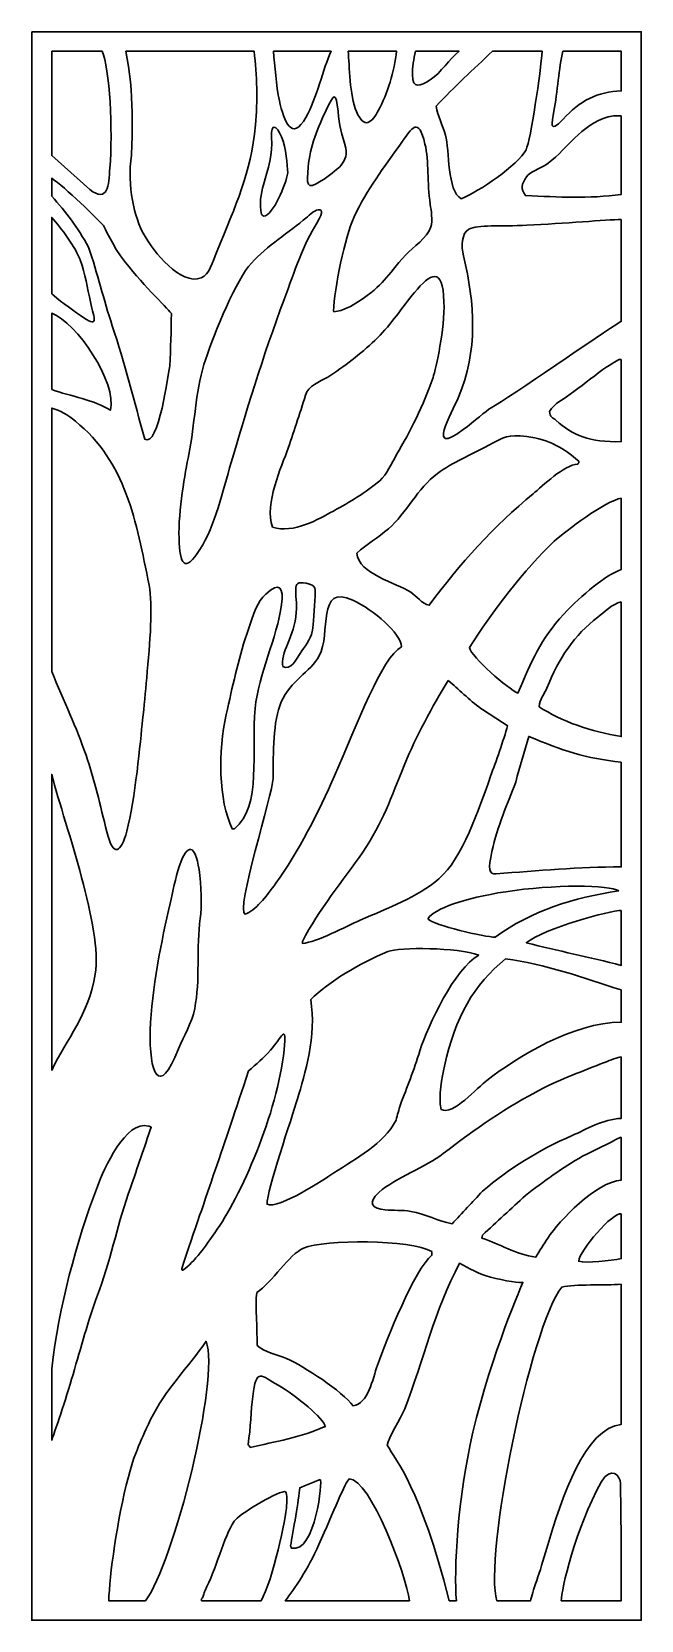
# Model space of a CAD drawing. Header units: centimetres. Extents: x 23.22 to 27, y -0.87 to 9.
import ezdxf

# ---------------------------------------------------------------- set-up
doc = ezdxf.new("R2010")
doc.units = ezdxf.units.CM
doc.header["$MEASUREMENT"] = 0
doc.layers.add('layer 1', color=7, linetype='Continuous')

msp = doc.modelspace()

# ---------------------------------------------------------------- linework, layer by layer
at = {"layer": 'layer 1', "color": 250, "lineweight": 30}
for points, knots in [([(23.21592, 9.00077), (23.21592, 9.00077), (26.99977, 9.00077), (26.99977, 9.00077), (26.99977, 9.00077), (26.99977, 9.00077), (26.99977, -0.87015), (26.99977, -0.87015), (26.99977, -0.87015), (26.99977, -0.87015), (23.21592, -0.87015), (23.21592, -0.87015), (23.21592, -0.87015), (23.21592, -0.87015), (23.21592, 9.00077), (23.21592, 9.00077)], [0, 0, 0, 0, 0.2, 0.2, 0.2, 0.2, 0.4, 0.4, 0.4, 0.4, 0.6, 0.6, 0.6, 0.6, 1, 1, 1, 1]), ([(23.33931, 8.87942), (23.33931, 8.87942), (23.65208, 8.87942), (23.65208, 8.87942), (23.65208, 8.87942), (23.69928, 8.77826), (23.7206, 8.38249), (23.70029, 8.15389), (23.70029, 8.15389), (23.69524, 8.04494), (23.68932, 7.93616), (23.57565, 8.02002), (23.57565, 8.02002), (23.57565, 8.02002), (23.33931, 8.23114), (23.33931, 8.23114), (23.33931, 8.23114), (23.33931, 8.23114), (23.33931, 8.87942), (23.33931, 8.87942)], [0, 0, 0, 0, 0.1666667, 0.1666667, 0.1666667, 0.1666667, 0.3333333, 0.3333333, 0.3333333, 0.3333333, 0.5, 0.5, 0.5, 0.5, 0.6666667, 0.6666667, 0.6666667, 0.6666667, 1, 1, 1, 1]), ([(23.79892, 8.87942), (23.79892, 8.87942), (24.59604, 8.87942), (24.59604, 8.87942), (24.59604, 8.87942), (24.61538, 8.73134), (24.6182, 8.56847), (24.60418, 8.42249), (24.60418, 8.42249), (24.57411, 8.10925), (24.48635, 7.93688), (24.36267, 7.62905), (24.36267, 7.62905), (24.34125, 7.57576), (24.31858, 7.49058), (24.26811, 7.47118), (24.26811, 7.47118), (24.14042, 7.42208), (23.97054, 7.6357), (23.91344, 7.73805), (23.91344, 7.73805), (23.85225, 7.84781), (23.80757, 8.04144), (23.83423, 8.23427), (23.83423, 8.23427), (23.84074, 8.3282), (23.85225, 8.63639), (23.79892, 8.87942)], [0, 0, 0, 0, 0.125, 0.125, 0.125, 0.125, 0.25, 0.25, 0.25, 0.25, 0.375, 0.375, 0.375, 0.375, 0.5, 0.5, 0.5, 0.5, 0.625, 0.625, 0.625, 0.625, 0.75, 0.75, 0.75, 0.75, 1, 1, 1, 1]), ([(24.71633, 8.87942), (24.71633, 8.87942), (25.07387, 8.87942), (25.07387, 8.87942), (25.07387, 8.87942), (25.02557, 8.77106), (24.9841, 8.58684), (24.91752, 8.46806), (24.91752, 8.46806), (24.83234, 8.3161), (24.78144, 8.44187), (24.75335, 8.57214), (24.75335, 8.57214), (24.73284, 8.66733), (24.72449, 8.79042), (24.71633, 8.87942)], [0, 0, 0, 0, 0.2, 0.2, 0.2, 0.2, 0.4, 0.4, 0.4, 0.4, 0.6, 0.6, 0.6, 0.6, 1, 1, 1, 1]), ([(25.17983, 8.87942), (25.17983, 8.87942), (25.48058, 8.87942), (25.48058, 8.87942), (25.48058, 8.87942), (25.46771, 8.75829), (25.42305, 8.6114), (25.36941, 8.51372), (25.36941, 8.51372), (25.32622, 8.43508), (25.28114, 8.39098), (25.23181, 8.50492), (25.23181, 8.50492), (25.18803, 8.60602), (25.18929, 8.78848), (25.17983, 8.87942)], [0, 0, 0, 0, 0.2, 0.2, 0.2, 0.2, 0.4, 0.4, 0.4, 0.4, 0.6, 0.6, 0.6, 0.6, 1, 1, 1, 1]), ([(25.59879, 8.87942), (25.59879, 8.87942), (25.86871, 8.87942), (25.86871, 8.87942), (25.86871, 8.87942), (25.80611, 8.83057), (25.76002, 8.74798), (25.68976, 8.7022), (25.68976, 8.7022), (25.62675, 8.66115), (25.5818, 8.64332), (25.57974, 8.73227), (25.57974, 8.73227), (25.57861, 8.78072), (25.5879, 8.83278), (25.59879, 8.87942)], [0, 0, 0, 0, 0.2, 0.2, 0.2, 0.2, 0.4, 0.4, 0.4, 0.4, 0.6, 0.6, 0.6, 0.6, 1, 1, 1, 1]), ([(26.07601, 8.87942), (26.07601, 8.87942), (26.38462, 8.87942), (26.38462, 8.87942), (26.38462, 8.87942), (26.37605, 8.75699), (26.31389, 8.32532), (26.28462, 8.2681), (26.28462, 8.2681), (26.23509, 8.17131), (25.99117, 8.00665), (25.88265, 7.96361), (25.88265, 7.96361), (25.79268, 8.01028), (25.81083, 8.26451), (25.78472, 8.35833), (25.78472, 8.35833), (25.76989, 8.41164), (25.73373, 8.48014), (25.72729, 8.53877), (25.72729, 8.53877), (25.83888, 8.65869), (25.95735, 8.768), (26.07601, 8.87942)], [0, 0, 0, 0, 0.1428571, 0.1428571, 0.1428571, 0.1428571, 0.2857143, 0.2857143, 0.2857143, 0.2857143, 0.4285714, 0.4285714, 0.4285714, 0.4285714, 0.5714286, 0.5714286, 0.5714286, 0.5714286, 0.7142857, 0.7142857, 0.7142857, 0.7142857, 1, 1, 1, 1]), ([(26.51338, 8.87942), (26.51338, 8.87942), (26.87638, 8.87942), (26.87638, 8.87942), (26.87638, 8.87942), (26.87638, 8.87942), (26.87638, 8.63272), (26.87638, 8.63272), (26.87638, 8.63272), (26.72931, 8.63061), (26.61709, 8.56976), (26.51519, 8.45854), (26.51519, 8.45854), (26.42542, 8.36055), (26.44383, 8.4339), (26.45808, 8.50754), (26.45808, 8.50754), (26.48072, 8.62456), (26.48755, 8.77812), (26.51338, 8.87942)], [0, 0, 0, 0, 0.1666667, 0.1666667, 0.1666667, 0.1666667, 0.3333333, 0.3333333, 0.3333333, 0.3333333, 0.5, 0.5, 0.5, 0.5, 0.6666667, 0.6666667, 0.6666667, 0.6666667, 1, 1, 1, 1]), ([(25.11739, 8.50687), (25.12649, 8.41753), (25.13828, 8.36241), (25.16658, 8.27819), (25.16658, 8.27819), (25.17534, 8.2261), (25.15491, 8.18899), (25.12606, 8.16037), (25.12606, 8.16037), (25.10952, 8.14401), (25.05892, 8.10397), (25.01354, 8.07425), (25.01354, 8.07425), (24.91552, 8.01005), (24.924, 8.05495), (24.93178, 8.16024), (24.93178, 8.16024), (24.94097, 8.2846), (24.99707, 8.41351), (25.04359, 8.51446), (25.04359, 8.51446), (25.09196, 8.61955), (25.10508, 8.62784), (25.11739, 8.50687)], [0, 0, 0, 0, 0.1428571, 0.1428571, 0.1428571, 0.1428571, 0.2857143, 0.2857143, 0.2857143, 0.2857143, 0.4285714, 0.4285714, 0.4285714, 0.4285714, 0.5714286, 0.5714286, 0.5714286, 0.5714286, 0.7142857, 0.7142857, 0.7142857, 0.7142857, 1, 1, 1, 1]), ([(24.76633, 8.34769), (24.79652, 8.27876), (24.80139, 8.17385), (24.80516, 8.12337), (24.80516, 8.12337), (24.79401, 8.0499), (24.71541, 7.86295), (24.65653, 7.85435), (24.65653, 7.85435), (24.65205, 7.85803), (24.64752, 7.86173), (24.64303, 7.8654), (24.64303, 7.8654), (24.62668, 7.93244), (24.63783, 7.99265), (24.6546, 8.05034), (24.6546, 8.05034), (24.6834, 8.14947), (24.71187, 8.24136), (24.70521, 8.34399), (24.70521, 8.34399), (24.699, 8.44053), (24.73534, 8.41846), (24.76633, 8.34769)], [0, 0, 0, 0, 0.1428571, 0.1428571, 0.1428571, 0.1428571, 0.2857143, 0.2857143, 0.2857143, 0.2857143, 0.4285714, 0.4285714, 0.4285714, 0.4285714, 0.5714286, 0.5714286, 0.5714286, 0.5714286, 0.7142857, 0.7142857, 0.7142857, 0.7142857, 1, 1, 1, 1]), ([(25.65724, 8.30328), (25.68292, 8.19485), (25.66945, 8.06373), (25.69012, 7.92805), (25.69012, 7.92805), (25.69558, 7.89222), (25.70576, 7.82669), (25.69351, 7.788), (25.69351, 7.788), (25.67203, 7.72023), (25.58256, 7.66336), (25.53815, 7.6148), (25.53815, 7.6148), (25.41044, 7.47519), (25.4076, 7.43318), (25.24425, 7.32364), (25.24425, 7.32364), (25.20507, 7.29738), (25.14878, 7.26681), (25.09229, 7.261), (25.09229, 7.261), (25.09115, 7.26225), (25.09001, 7.26344), (25.08889, 7.26471), (25.08889, 7.26471), (25.09352, 7.40285), (25.16046, 7.72681), (25.21727, 7.85065), (25.21727, 7.85065), (25.29422, 8.01857), (25.40688, 8.16271), (25.50965, 8.30894), (25.50965, 8.30894), (25.57785, 8.40599), (25.61646, 8.47565), (25.65724, 8.30328)], [0, 0, 0, 0, 0.1, 0.1, 0.1, 0.1, 0.2, 0.2, 0.2, 0.2, 0.3, 0.3, 0.3, 0.3, 0.4, 0.4, 0.4, 0.4, 0.5, 0.5, 0.5, 0.5, 0.6, 0.6, 0.6, 0.6, 0.7, 0.7, 0.7, 0.7, 0.8, 0.8, 0.8, 0.8, 1, 1, 1, 1]), ([(26.87638, 8.4783), (26.87638, 8.4783), (26.87638, 7.99031), (26.87638, 7.99031), (26.87638, 7.99031), (26.67166, 7.96171), (26.48812, 7.97415), (26.28123, 7.98332), (26.28123, 7.98332), (26.24978, 8.02748), (26.25527, 8.05053), (26.2873, 8.0994), (26.2873, 8.0994), (26.30757, 8.13028), (26.367, 8.14479), (26.422, 8.18457), (26.422, 8.18457), (26.48432, 8.22968), (26.54371, 8.30038), (26.58476, 8.33908), (26.58476, 8.33908), (26.64611, 8.39691), (26.71036, 8.44682), (26.79497, 8.47143), (26.79497, 8.47143), (26.82588, 8.48043), (26.85536, 8.48031), (26.87638, 8.4783)], [0, 0, 0, 0, 0.125, 0.125, 0.125, 0.125, 0.25, 0.25, 0.25, 0.25, 0.375, 0.375, 0.375, 0.375, 0.5, 0.5, 0.5, 0.5, 0.625, 0.625, 0.625, 0.625, 0.75, 0.75, 0.75, 0.75, 1, 1, 1, 1]), ([(23.33931, 7.97939), (23.33931, 7.97939), (23.33931, 8.09037), (23.33931, 8.09037), (23.33931, 8.09037), (23.41883, 8.0401), (23.62893, 7.83206), (23.66079, 7.79632), (23.66079, 7.79632), (23.66985, 7.78612), (23.70965, 7.67984), (23.79804, 7.56649), (23.79804, 7.56649), (23.91176, 7.42074), (24.07904, 7.26064), (24.08232, 7.24994), (24.08232, 7.24994), (24.08232, 7.14066), (24.07832, 7.03474), (24.07218, 6.92562), (24.07218, 6.92562), (24.06556, 6.88556), (24.00349, 6.41284), (23.91682, 6.46864), (23.91682, 6.46864), (23.85346, 6.69978), (23.79139, 6.94637), (23.71577, 7.1738), (23.71577, 7.1738), (23.66179, 7.33628), (23.62404, 7.4978), (23.5689, 7.66273), (23.5689, 7.66273), (23.49868, 7.78699), (23.43004, 7.87862), (23.33931, 7.97939)], [0, 0, 0, 0, 0.1, 0.1, 0.1, 0.1, 0.2, 0.2, 0.2, 0.2, 0.3, 0.3, 0.3, 0.3, 0.4, 0.4, 0.4, 0.4, 0.5, 0.5, 0.5, 0.5, 0.6, 0.6, 0.6, 0.6, 0.7, 0.7, 0.7, 0.7, 0.8, 0.8, 0.8, 0.8, 1, 1, 1, 1]), ([(24.9861, 7.81206), (24.90352, 7.6817), (24.84896, 7.51561), (24.78223, 7.33648), (24.78223, 7.33648), (24.65481, 6.99451), (24.53481, 6.60483), (24.45389, 6.32493), (24.45389, 6.32493), (24.40204, 6.1456), (24.35425, 5.93111), (24.26019, 5.78428), (24.26019, 5.78428), (24.16505, 5.63583), (24.13432, 5.6874), (24.12999, 5.85328), (24.12999, 5.85328), (24.12548, 6.02656), (24.16816, 6.2618), (24.1904, 6.37284), (24.1904, 6.37284), (24.22866, 6.56387), (24.23075, 6.75786), (24.28497, 6.933), (24.28497, 6.933), (24.33074, 7.08071), (24.46647, 7.42236), (24.56196, 7.54111), (24.56196, 7.54111), (24.65529, 7.65709), (24.78735, 7.73499), (24.90175, 7.82968), (24.90175, 7.82968), (24.91701, 7.84232), (24.9548, 7.88003), (24.98412, 7.89149), (24.98412, 7.89149), (25.01344, 7.90295), (25.03432, 7.88816), (24.9861, 7.81206)], [0, 0, 0, 0, 0.0909091, 0.0909091, 0.0909091, 0.0909091, 0.1818182, 0.1818182, 0.1818182, 0.1818182, 0.2727273, 0.2727273, 0.2727273, 0.2727273, 0.3636364, 0.3636364, 0.3636364, 0.3636364, 0.4545455, 0.4545455, 0.4545455, 0.4545455, 0.5454545, 0.5454545, 0.5454545, 0.5454545, 0.6363636, 0.6363636, 0.6363636, 0.6363636, 0.7272727, 0.7272727, 0.7272727, 0.7272727, 0.8181818, 0.8181818, 0.8181818, 0.8181818, 1, 1, 1, 1]), ([(23.33931, 7.37186), (23.33931, 7.37186), (23.33931, 7.84716), (23.33931, 7.84716), (23.33931, 7.84716), (23.39899, 7.78207), (23.48889, 7.65931), (23.51824, 7.57795), (23.51824, 7.57795), (23.54618, 7.50056), (23.56153, 7.40595), (23.58027, 7.32203), (23.58027, 7.32203), (23.60447, 7.21382), (23.6367, 7.154), (23.51802, 7.23665), (23.51802, 7.23665), (23.45589, 7.27994), (23.3721, 7.34226), (23.33931, 7.37186)], [0, 0, 0, 0, 0.1666667, 0.1666667, 0.1666667, 0.1666667, 0.3333333, 0.3333333, 0.3333333, 0.3333333, 0.5, 0.5, 0.5, 0.5, 0.6666667, 0.6666667, 0.6666667, 0.6666667, 1, 1, 1, 1]), ([(26.87638, 7.83495), (26.87638, 7.83495), (26.87638, 7.20173), (26.87638, 7.20173), (26.87638, 7.20173), (26.74928, 7.12385), (26.18647, 6.73263), (26.06844, 6.66396), (26.06844, 6.66396), (26.03629, 6.64527), (25.96294, 6.57853), (25.89496, 6.52849), (25.89496, 6.52849), (25.6594, 6.35505), (25.82441, 6.6321), (25.86578, 6.73031), (25.86578, 6.73031), (25.98651, 7.01691), (25.96798, 7.31331), (25.89619, 7.60743), (25.89619, 7.60743), (25.88159, 7.6672), (25.8849, 7.75066), (25.92995, 7.77328), (25.92995, 7.77328), (25.98263, 7.80354), (26.12741, 7.7906), (26.29007, 7.79847), (26.29007, 7.79847), (26.51937, 7.80956), (26.78414, 7.832), (26.87638, 7.83495)], [0, 0, 0, 0, 0.1111111, 0.1111111, 0.1111111, 0.1111111, 0.2222222, 0.2222222, 0.2222222, 0.2222222, 0.3333333, 0.3333333, 0.3333333, 0.3333333, 0.4444444, 0.4444444, 0.4444444, 0.4444444, 0.5555556, 0.5555556, 0.5555556, 0.5555556, 0.6666667, 0.6666667, 0.6666667, 0.6666667, 0.7777778, 0.7777778, 0.7777778, 0.7777778, 1, 1, 1, 1]), ([(25.77524, 7.32235), (25.78001, 7.15478), (25.72642, 6.91028), (25.70703, 6.85193), (25.70703, 6.85193), (25.64834, 6.67533), (25.56534, 6.51925), (25.48071, 6.37284), (25.48071, 6.37284), (25.44969, 6.31911), (25.4209, 6.24869), (25.37599, 6.21069), (25.37599, 6.21069), (25.28785, 6.136), (25.1934, 6.08042), (25.08889, 6.02273), (25.08889, 6.02273), (25.00002, 5.97366), (24.8402, 5.87967), (24.71057, 5.9232), (24.71057, 5.9232), (24.65833, 6.06513), (24.7671, 6.29921), (24.80853, 6.41338), (24.80853, 6.41338), (24.84681, 6.53006), (24.8851, 6.6468), (24.92339, 6.76349), (24.92339, 6.76349), (24.95436, 6.81198), (25.02485, 6.83512), (25.07202, 6.86667), (25.07202, 6.86667), (25.17374, 6.93474), (25.27547, 7.01333), (25.36249, 7.09886), (25.36249, 7.09886), (25.44814, 7.18297), (25.5142, 7.28789), (25.59185, 7.38067), (25.59185, 7.38067), (25.691, 7.49924), (25.7689, 7.54634), (25.77524, 7.32235)], [0, 0, 0, 0, 0.0833333, 0.0833333, 0.0833333, 0.0833333, 0.1666667, 0.1666667, 0.1666667, 0.1666667, 0.25, 0.25, 0.25, 0.25, 0.3333333, 0.3333333, 0.3333333, 0.3333333, 0.4166667, 0.4166667, 0.4166667, 0.4166667, 0.5, 0.5, 0.5, 0.5, 0.5833333, 0.5833333, 0.5833333, 0.5833333, 0.6666667, 0.6666667, 0.6666667, 0.6666667, 0.75, 0.75, 0.75, 0.75, 0.8333333, 0.8333333, 0.8333333, 0.8333333, 1, 1, 1, 1]), ([(23.33931, 6.77698), (23.33931, 6.77698), (23.33931, 7.25129), (23.33931, 7.25129), (23.33931, 7.25129), (23.49307, 7.1965), (23.74804, 6.81855), (23.70401, 6.64922), (23.70401, 6.64922), (23.61066, 6.71055), (23.4524, 6.73797), (23.33931, 6.77698)], [0, 0, 0, 0, 0.25, 0.25, 0.25, 0.25, 0.5, 0.5, 0.5, 0.5, 1, 1, 1, 1]), ([(26.87638, 6.96512), (26.87638, 6.96512), (26.87638, 6.45368), (26.87638, 6.45368), (26.87638, 6.45368), (26.67805, 6.44983), (26.57378, 6.49214), (26.4704, 6.58655), (26.4704, 6.58655), (26.44998, 6.60524), (26.43385, 6.60342), (26.42987, 6.64188), (26.42987, 6.64188), (26.4599, 6.69043), (26.5201, 6.7189), (26.58118, 6.76451), (26.58118, 6.76451), (26.64816, 6.81455), (26.72147, 6.87483), (26.7873, 6.91835), (26.7873, 6.91835), (26.83612, 6.95065), (26.86239, 6.96764), (26.87638, 6.96512)], [0, 0, 0, 0, 0.1428571, 0.1428571, 0.1428571, 0.1428571, 0.2857143, 0.2857143, 0.2857143, 0.2857143, 0.4285714, 0.4285714, 0.4285714, 0.4285714, 0.5714286, 0.5714286, 0.5714286, 0.5714286, 0.7142857, 0.7142857, 0.7142857, 0.7142857, 1, 1, 1, 1]), ([(23.33931, 5.02498), (23.33931, 5.02498), (23.33931, 6.66238), (23.33931, 6.66238), (23.33931, 6.66238), (23.39295, 6.64882), (23.44015, 6.61817), (23.4867, 6.58078), (23.4867, 6.58078), (23.79699, 6.33158), (23.86622, 5.95886), (23.94381, 5.56206), (23.94381, 5.56206), (23.96903, 5.43333), (23.95031, 5.21204), (23.92922, 4.98514), (23.92922, 4.98514), (23.92102, 4.89704), (23.91348, 4.8072), (23.90426, 4.72479), (23.90426, 4.72479), (23.88962, 4.59424), (23.8583, 4.22724), (23.80569, 4.03288), (23.80569, 4.03288), (23.76976, 3.89999), (23.72253, 3.86472), (23.6821, 4.02814), (23.6821, 4.02814), (23.64075, 4.19522), (23.60466, 4.35329), (23.55254, 4.50468), (23.55254, 4.50468), (23.49351, 4.67631), (23.41668, 4.84068), (23.33931, 5.02498)], [0, 0, 0, 0, 0.1, 0.1, 0.1, 0.1, 0.2, 0.2, 0.2, 0.2, 0.3, 0.3, 0.3, 0.3, 0.4, 0.4, 0.4, 0.4, 0.5, 0.5, 0.5, 0.5, 0.6, 0.6, 0.6, 0.6, 0.7, 0.7, 0.7, 0.7, 0.8, 0.8, 0.8, 0.8, 1, 1, 1, 1]), ([(26.28955, 6.48478), (26.43118, 6.46725), (26.51769, 6.41342), (26.61226, 6.3323), (26.61226, 6.3323), (26.61226, 6.32859), (26.61226, 6.32493), (26.61226, 6.32123), (26.61226, 6.32123), (26.61002, 6.31878), (26.60776, 6.31633), (26.60553, 6.31388), (26.60553, 6.31388), (26.52206, 6.31122), (26.38617, 6.17737), (26.32854, 6.1296), (26.32854, 6.1296), (26.08683, 5.9293), (25.87152, 5.69515), (25.68337, 5.43676), (25.68337, 5.43676), (25.63796, 5.44745), (25.60471, 5.4935), (25.56854, 5.51781), (25.56854, 5.51781), (25.47873, 5.57819), (25.24459, 5.63004), (25.23415, 5.76108), (25.23415, 5.76108), (25.29444, 5.81591), (25.3673, 5.85771), (25.43005, 5.91217), (25.43005, 5.91217), (25.54385, 6.01089), (25.61109, 6.16403), (25.73406, 6.25491), (25.73406, 6.25491), (25.83134, 6.32682), (25.94243, 6.37287), (26.05022, 6.42941), (26.05022, 6.42941), (26.1527, 6.48315), (26.16958, 6.49963), (26.28955, 6.48478)], [0, 0, 0, 0, 0.0833333, 0.0833333, 0.0833333, 0.0833333, 0.1666667, 0.1666667, 0.1666667, 0.1666667, 0.25, 0.25, 0.25, 0.25, 0.3333333, 0.3333333, 0.3333333, 0.3333333, 0.4166667, 0.4166667, 0.4166667, 0.4166667, 0.5, 0.5, 0.5, 0.5, 0.5833333, 0.5833333, 0.5833333, 0.5833333, 0.6666667, 0.6666667, 0.6666667, 0.6666667, 0.75, 0.75, 0.75, 0.75, 0.8333333, 0.8333333, 0.8333333, 0.8333333, 1, 1, 1, 1]), ([(26.87638, 6.10256), (26.87638, 6.10256), (26.87638, 5.65964), (26.87638, 5.65964), (26.87638, 5.65964), (26.77459, 5.62098), (26.63277, 5.50355), (26.51859, 5.3814), (26.51859, 5.3814), (26.37444, 5.22725), (26.31986, 5.0864), (26.23396, 4.89132), (26.23396, 4.89132), (26.17541, 4.91593), (25.94398, 5.11354), (25.93334, 5.17506), (25.93334, 5.17506), (26.06894, 5.38776), (26.27872, 5.66796), (26.46024, 5.83474), (26.46024, 5.83474), (26.52703, 5.89614), (26.77794, 6.08569), (26.87638, 6.10256)], [0, 0, 0, 0, 0.1428571, 0.1428571, 0.1428571, 0.1428571, 0.2857143, 0.2857143, 0.2857143, 0.2857143, 0.4285714, 0.4285714, 0.4285714, 0.4285714, 0.5714286, 0.5714286, 0.5714286, 0.5714286, 0.7142857, 0.7142857, 0.7142857, 0.7142857, 1, 1, 1, 1]), ([(24.76731, 5.44163), (24.737, 5.229), (24.62438, 5.01374), (24.60277, 4.79514), (24.60277, 4.79514), (24.57679, 4.5322), (24.64669, 4.18781), (24.47413, 4.04735), (24.47413, 4.04735), (24.46966, 4.04735), (24.46513, 4.04735), (24.46063, 4.04735), (24.46063, 4.04735), (24.37463, 4.22648), (24.37209, 4.53074), (24.42349, 4.75864), (24.42349, 4.75864), (24.46179, 4.92857), (24.49609, 5.09616), (24.551, 5.25812), (24.551, 5.25812), (24.59987, 5.40217), (24.61468, 5.45459), (24.6688, 5.50658), (24.6688, 5.50658), (24.75458, 5.58889), (24.78157, 5.54171), (24.76731, 5.44163)], [0, 0, 0, 0, 0.125, 0.125, 0.125, 0.125, 0.25, 0.25, 0.25, 0.25, 0.375, 0.375, 0.375, 0.375, 0.5, 0.5, 0.5, 0.5, 0.625, 0.625, 0.625, 0.625, 0.75, 0.75, 0.75, 0.75, 1, 1, 1, 1]), ([(25.2097, 5.46851), (25.33948, 5.40771), (25.50559, 5.26353), (25.51145, 5.17914), (25.51145, 5.17914), (25.38731, 5.11033), (25.2377, 4.70061), (25.09547, 4.37665), (25.09547, 4.37665), (24.99819, 4.15507), (24.86958, 3.89923), (24.73171, 3.71028), (24.73171, 3.71028), (24.66903, 3.62441), (24.60447, 3.53839), (24.54003, 3.51656), (24.54003, 3.51656), (24.47856, 3.53675), (24.71314, 4.26721), (24.71396, 4.36064), (24.71396, 4.36064), (24.71538, 4.52051), (24.7124, 4.7166), (24.76465, 4.83602), (24.76465, 4.83602), (24.82234, 4.96797), (24.94358, 5.01907), (25.00109, 5.12348), (25.00109, 5.12348), (25.0748, 5.25735), (24.98274, 5.57489), (25.2097, 5.46851)], [0, 0, 0, 0, 0.1111111, 0.1111111, 0.1111111, 0.1111111, 0.2222222, 0.2222222, 0.2222222, 0.2222222, 0.3333333, 0.3333333, 0.3333333, 0.3333333, 0.4444444, 0.4444444, 0.4444444, 0.4444444, 0.5555556, 0.5555556, 0.5555556, 0.5555556, 0.6666667, 0.6666667, 0.6666667, 0.6666667, 0.7777778, 0.7777778, 0.7777778, 0.7777778, 1, 1, 1, 1]), ([(24.97338, 5.46593), (24.97035, 5.3829), (24.95893, 5.28292), (24.95717, 5.2746), (24.95717, 5.2746), (24.94648, 5.22403), (24.9075, 5.17714), (24.88285, 5.13824), (24.88285, 5.13824), (24.86191, 5.10522), (24.81989, 5.02694), (24.77475, 5.05717), (24.77475, 5.05717), (24.75593, 5.13608), (24.84739, 5.24619), (24.85813, 5.39194), (24.85813, 5.39194), (24.86692, 5.51117), (24.81961, 5.59531), (24.91868, 5.57412), (24.91868, 5.57412), (24.98826, 5.55919), (24.97616, 5.54203), (24.97338, 5.46593)], [0, 0, 0, 0, 0.1428571, 0.1428571, 0.1428571, 0.1428571, 0.2857143, 0.2857143, 0.2857143, 0.2857143, 0.4285714, 0.4285714, 0.4285714, 0.4285714, 0.5714286, 0.5714286, 0.5714286, 0.5714286, 0.7142857, 0.7142857, 0.7142857, 0.7142857, 1, 1, 1, 1]), ([(26.87638, 5.4592), (26.87638, 5.4592), (26.87638, 4.62105), (26.87638, 4.62105), (26.87638, 4.62105), (26.69075, 4.64992), (26.50186, 4.71697), (26.36569, 4.80654), (26.36569, 4.80654), (26.37014, 4.855), (26.39794, 4.8836), (26.41296, 4.9208), (26.41296, 4.9208), (26.48909, 5.10886), (26.58444, 5.25155), (26.73048, 5.36305), (26.73048, 5.36305), (26.76991, 5.39315), (26.81992, 5.44494), (26.87638, 5.4592)], [0, 0, 0, 0, 0.1666667, 0.1666667, 0.1666667, 0.1666667, 0.3333333, 0.3333333, 0.3333333, 0.3333333, 0.5, 0.5, 0.5, 0.5, 0.6666667, 0.6666667, 0.6666667, 0.6666667, 1, 1, 1, 1]), ([(25.8016, 4.96872), (25.86437, 4.91926), (25.93209, 4.84777), (26.00428, 4.7955), (26.00428, 4.7955), (26.05943, 4.75986), (26.1146, 4.72426), (26.16978, 4.68862), (26.16978, 4.68862), (26.14688, 4.60079), (26.0955, 4.46099), (26.06506, 4.37535), (26.06506, 4.37535), (25.99216, 4.17025), (25.88888, 3.86069), (25.74417, 3.73782), (25.74417, 3.73782), (25.60596, 3.62041), (25.43066, 3.55709), (25.25441, 3.47982), (25.25441, 3.47982), (25.17011, 3.44288), (24.98477, 3.34195), (24.89634, 3.33608), (24.89634, 3.33608), (24.89634, 3.33977), (24.89634, 3.34348), (24.89634, 3.34713), (24.89634, 3.34713), (24.99726, 3.5479), (25.14846, 3.72196), (25.27132, 3.90365), (25.27132, 3.90365), (25.39563, 4.0875), (25.44615, 4.24008), (25.52801, 4.44169), (25.52801, 4.44169), (25.60331, 4.62728), (25.70171, 4.80526), (25.8016, 4.96872)], [0, 0, 0, 0, 0.0909091, 0.0909091, 0.0909091, 0.0909091, 0.1818182, 0.1818182, 0.1818182, 0.1818182, 0.2727273, 0.2727273, 0.2727273, 0.2727273, 0.3636364, 0.3636364, 0.3636364, 0.3636364, 0.4545455, 0.4545455, 0.4545455, 0.4545455, 0.5454545, 0.5454545, 0.5454545, 0.5454545, 0.6363636, 0.6363636, 0.6363636, 0.6363636, 0.7272727, 0.7272727, 0.7272727, 0.7272727, 0.8181818, 0.8181818, 0.8181818, 0.8181818, 1, 1, 1, 1]), ([(26.87638, 4.46217), (26.87638, 4.46217), (26.87638, 3.81149), (26.87638, 3.81149), (26.87638, 3.81149), (26.61577, 3.81009), (26.35488, 3.7882), (26.09995, 3.76788), (26.09995, 3.76788), (26.05286, 3.76413), (26.04924, 3.79905), (26.07292, 3.90727), (26.07292, 3.90727), (26.10875, 4.07119), (26.16633, 4.19331), (26.22043, 4.33851), (26.22043, 4.33851), (26.24745, 4.43309), (26.2745, 4.5277), (26.3015, 4.62228), (26.3015, 4.62228), (26.50459, 4.53494), (26.65923, 4.48473), (26.87638, 4.46217)], [0, 0, 0, 0, 0.1428571, 0.1428571, 0.1428571, 0.1428571, 0.2857143, 0.2857143, 0.2857143, 0.2857143, 0.4285714, 0.4285714, 0.4285714, 0.4285714, 0.5714286, 0.5714286, 0.5714286, 0.5714286, 0.7142857, 0.7142857, 0.7142857, 0.7142857, 1, 1, 1, 1]), ([(23.33931, 2.5469), (23.33931, 2.5469), (23.33931, 4.38703), (23.33931, 4.38703), (23.33931, 4.38703), (23.42904, 4.04265), (23.65603, 3.43436), (23.60943, 3.14443), (23.60943, 3.14443), (23.56905, 2.89305), (23.43401, 2.74218), (23.33931, 2.5469)], [0, 0, 0, 0, 0.25, 0.25, 0.25, 0.25, 0.5, 0.5, 0.5, 0.5, 1, 1, 1, 1]), ([(24.25461, 3.79563), (24.27002, 3.69564), (24.27105, 3.56194), (24.26134, 3.4909), (24.26134, 3.4909), (24.23712, 3.31362), (24.26212, 3.10341), (24.22757, 2.9307), (24.22757, 2.9307), (24.2091, 2.8384), (24.15931, 2.76089), (24.12625, 2.6801), (24.12625, 2.6801), (24.0056, 2.36667), (23.94341, 2.53411), (23.95152, 2.79663), (23.95152, 2.79663), (23.95939, 3.05142), (24.0214, 3.35748), (24.07556, 3.58302), (24.07556, 3.58302), (24.09349, 3.65757), (24.10625, 3.74234), (24.13057, 3.81355), (24.13057, 3.81355), (24.18266, 3.96613), (24.23087, 3.94996), (24.25461, 3.79563)], [0, 0, 0, 0, 0.125, 0.125, 0.125, 0.125, 0.25, 0.25, 0.25, 0.25, 0.375, 0.375, 0.375, 0.375, 0.5, 0.5, 0.5, 0.5, 0.625, 0.625, 0.625, 0.625, 0.75, 0.75, 0.75, 0.75, 1, 1, 1, 1]), ([(26.85991, 3.66154), (26.57939, 3.62177), (26.32094, 3.53897), (26.092, 3.37462), (26.092, 3.37462), (26.03417, 3.37441), (25.70393, 3.44994), (25.67661, 3.48717), (25.67661, 3.48717), (25.67661, 3.48842), (25.67661, 3.48966), (25.67661, 3.4909), (25.67661, 3.4909), (25.71856, 3.55197), (25.89692, 3.61644), (26.15822, 3.65683), (26.15822, 3.65683), (26.45442, 3.70262), (26.80627, 3.70126), (26.85991, 3.66154)], [0, 0, 0, 0, 0.1666667, 0.1666667, 0.1666667, 0.1666667, 0.3333333, 0.3333333, 0.3333333, 0.3333333, 0.5, 0.5, 0.5, 0.5, 0.6666667, 0.6666667, 0.6666667, 0.6666667, 1, 1, 1, 1]), ([(26.87638, 3.54091), (26.87638, 3.54091), (26.87638, 3.19931), (26.87638, 3.19931), (26.87638, 3.19931), (26.6805, 3.24922), (26.48045, 3.2902), (26.28594, 3.33977), (26.28594, 3.33977), (26.39841, 3.42822), (26.80963, 3.54222), (26.87638, 3.54091)], [0, 0, 0, 0, 0.25, 0.25, 0.25, 0.25, 0.5, 0.5, 0.5, 0.5, 1, 1, 1, 1]), ([(25.99075, 3.26238), (25.84158, 3.18006), (25.6752, 2.82509), (25.62597, 2.66903), (25.62597, 2.66903), (25.58742, 2.54695), (25.54639, 2.44084), (25.50437, 2.33368), (25.50437, 2.33368), (25.49535, 2.30174), (25.48634, 2.26979), (25.47733, 2.23785), (25.47733, 2.23785), (25.40168, 2.08633), (25.22593, 2.00032), (25.09229, 1.90986), (25.09229, 1.90986), (25.03467, 1.87087), (24.74811, 1.68207), (24.67679, 1.71453), (24.67679, 1.71453), (24.67541, 1.80042), (24.8304, 2.25122), (24.86595, 2.37052), (24.86595, 2.37052), (24.91008, 2.51852), (24.98552, 2.76325), (24.9477, 2.98673), (24.9477, 2.98673), (25.06219, 3.09995), (25.25137, 3.21214), (25.42666, 3.28448), (25.42666, 3.28448), (25.49699, 3.31351), (25.86107, 3.31205), (25.99075, 3.26238)], [0, 0, 0, 0, 0.1, 0.1, 0.1, 0.1, 0.2, 0.2, 0.2, 0.2, 0.3, 0.3, 0.3, 0.3, 0.4, 0.4, 0.4, 0.4, 0.5, 0.5, 0.5, 0.5, 0.6, 0.6, 0.6, 0.6, 0.7, 0.7, 0.7, 0.7, 0.8, 0.8, 0.8, 0.8, 1, 1, 1, 1]), ([(26.87638, 3.0464), (26.87638, 3.0464), (26.87638, 2.846), (26.87638, 2.846), (26.87638, 2.846), (26.57478, 2.84565), (26.22923, 2.62926), (26.04144, 2.48478), (26.04144, 2.48478), (25.98811, 2.44376), (25.82526, 2.26026), (25.75768, 2.30421), (25.75768, 2.30421), (25.73886, 2.39048), (25.76188, 2.50024), (25.77794, 2.57322), (25.77794, 2.57322), (25.84506, 2.87784), (25.95952, 3.08023), (26.15785, 3.23891), (26.15785, 3.23891), (26.40115, 3.20996), (26.64394, 3.1198), (26.87638, 3.0464)], [0, 0, 0, 0, 0.1428571, 0.1428571, 0.1428571, 0.1428571, 0.2857143, 0.2857143, 0.2857143, 0.2857143, 0.4285714, 0.4285714, 0.4285714, 0.4285714, 0.5714286, 0.5714286, 0.5714286, 0.5714286, 0.7142857, 0.7142857, 0.7142857, 0.7142857, 1, 1, 1, 1]), ([(24.78241, 2.67501), (24.74257, 2.28078), (24.51205, 1.75976), (24.35254, 1.53762), (24.35254, 1.53762), (24.29918, 1.46331), (24.22776, 1.35473), (24.15326, 1.30545), (24.15326, 1.30545), (24.15212, 1.30545), (24.15101, 1.30545), (24.14988, 1.30545), (24.14988, 1.30545), (24.14875, 1.30914), (24.14764, 1.31283), (24.14649, 1.31653), (24.14649, 1.31653), (24.31206, 1.80289), (24.39789, 2.04898), (24.56196, 2.54375), (24.56196, 2.54375), (24.6092, 2.58422), (24.655, 2.62427), (24.69704, 2.67148), (24.69704, 2.67148), (24.76768, 2.75077), (24.80001, 2.84902), (24.78241, 2.67501)], [0, 0, 0, 0, 0.125, 0.125, 0.125, 0.125, 0.25, 0.25, 0.25, 0.25, 0.375, 0.375, 0.375, 0.375, 0.5, 0.5, 0.5, 0.5, 0.625, 0.625, 0.625, 0.625, 0.75, 0.75, 0.75, 0.75, 1, 1, 1, 1]), ([(26.87638, 2.63138), (26.87638, 2.63138), (26.87638, 2.24866), (26.87638, 2.24866), (26.87638, 2.24866), (26.76263, 2.24401), (26.66022, 2.1807), (26.57173, 2.14203), (26.57173, 2.14203), (26.3589, 2.049), (26.18051, 1.93719), (26.01437, 1.79561), (26.01437, 1.79561), (25.95136, 1.72806), (25.88828, 1.66048), (25.82526, 1.59292), (25.82526, 1.59292), (25.73889, 1.61048), (25.6642, 1.65247), (25.56854, 1.67033), (25.56854, 1.67033), (25.51828, 1.67967), (25.46012, 1.67488), (25.41002, 1.67957), (25.41002, 1.67957), (25.33387, 1.68673), (25.29537, 1.72053), (25.37126, 1.78826), (25.37126, 1.78826), (25.47649, 1.88224), (25.66342, 1.94606), (25.77047, 2.02915), (25.77047, 2.02915), (25.96534, 2.18032), (26.16565, 2.32012), (26.38594, 2.43318), (26.38594, 2.43318), (26.49486, 2.48909), (26.64424, 2.54546), (26.76588, 2.59385), (26.76588, 2.59385), (26.81335, 2.61276), (26.85337, 2.62776), (26.87638, 2.63138)], [0, 0, 0, 0, 0.0833333, 0.0833333, 0.0833333, 0.0833333, 0.1666667, 0.1666667, 0.1666667, 0.1666667, 0.25, 0.25, 0.25, 0.25, 0.3333333, 0.3333333, 0.3333333, 0.3333333, 0.4166667, 0.4166667, 0.4166667, 0.4166667, 0.5, 0.5, 0.5, 0.5, 0.5833333, 0.5833333, 0.5833333, 0.5833333, 0.6666667, 0.6666667, 0.6666667, 0.6666667, 0.75, 0.75, 0.75, 0.75, 0.8333333, 0.8333333, 0.8333333, 0.8333333, 1, 1, 1, 1]), ([(23.33931, 0.24749), (23.33931, 0.24749), (23.33931, 0.6923), (23.33931, 0.6923), (23.33931, 0.6923), (23.38629, 1.08252), (23.49023, 1.4754), (23.62295, 1.8251), (23.62295, 1.8251), (23.66409, 1.93348), (23.80078, 2.24071), (23.94044, 2.20098), (23.94044, 2.20098), (23.94609, 2.19854), (23.9517, 2.19611), (23.95736, 2.19362), (23.95736, 2.19362), (23.91457, 2.06834), (23.87176, 1.94302), (23.82899, 1.81773), (23.82899, 1.81773), (23.75112, 1.60743), (23.71427, 1.39685), (23.63646, 1.18386), (23.63646, 1.18386), (23.56896, 0.99902), (23.5322, 0.8676), (23.48083, 0.68713), (23.48083, 0.68713), (23.43631, 0.53071), (23.37009, 0.33342), (23.33931, 0.24749)], [0, 0, 0, 0, 0.1111111, 0.1111111, 0.1111111, 0.1111111, 0.2222222, 0.2222222, 0.2222222, 0.2222222, 0.3333333, 0.3333333, 0.3333333, 0.3333333, 0.4444444, 0.4444444, 0.4444444, 0.4444444, 0.5555556, 0.5555556, 0.5555556, 0.5555556, 0.6666667, 0.6666667, 0.6666667, 0.6666667, 0.7777778, 0.7777778, 0.7777778, 0.7777778, 1, 1, 1, 1]), ([(26.87638, 2.13023), (26.87638, 2.13023), (26.87638, 1.86521), (26.87638, 1.86521), (26.87638, 1.86521), (26.72056, 1.85413), (26.49005, 1.61171), (26.41971, 1.50448), (26.41971, 1.50448), (26.39495, 1.46516), (26.3702, 1.42586), (26.34542, 1.38653), (26.34542, 1.38653), (26.22258, 1.40063), (26.1193, 1.46966), (26.01102, 1.50448), (26.01102, 1.50448), (26.01214, 1.51061), (26.01326, 1.51676), (26.01437, 1.52291), (26.01437, 1.52291), (26.10335, 1.60518), (26.1923, 1.68752), (26.28123, 1.76983), (26.28123, 1.76983), (26.39318, 1.8559), (26.51147, 1.94347), (26.6359, 2.01306), (26.6359, 2.01306), (26.7147, 2.05236), (26.79353, 2.09166), (26.87235, 2.13097), (26.87235, 2.13097), (26.87368, 2.13074), (26.87503, 2.13049), (26.87638, 2.13023)], [0, 0, 0, 0, 0.1, 0.1, 0.1, 0.1, 0.2, 0.2, 0.2, 0.2, 0.3, 0.3, 0.3, 0.3, 0.4, 0.4, 0.4, 0.4, 0.5, 0.5, 0.5, 0.5, 0.6, 0.6, 0.6, 0.6, 0.7, 0.7, 0.7, 0.7, 0.8, 0.8, 0.8, 0.8, 1, 1, 1, 1]), ([(26.87638, 1.65458), (26.87638, 1.65458), (26.87638, 1.37731), (26.87638, 1.37731), (26.87638, 1.37731), (26.80984, 1.36455), (26.66091, 1.34638), (26.61226, 1.36073), (26.61226, 1.36073), (26.61226, 1.42435), (26.82755, 1.67171), (26.87638, 1.65458)], [0, 0, 0, 0, 0.25, 0.25, 0.25, 0.25, 0.5, 0.5, 0.5, 0.5, 1, 1, 1, 1]), ([(25.70026, 1.42058), (25.70026, 1.41569), (25.70026, 1.40252), (25.70026, 1.39759), (25.70026, 1.39759), (25.59379, 1.31202), (25.41978, 0.87564), (25.36249, 0.7158), (25.36249, 0.7158), (25.33076, 0.62729), (25.30611, 0.47521), (25.21049, 0.46152), (25.21049, 0.46152), (25.14389, 0.55419), (24.90718, 0.70602), (24.79842, 0.75634), (24.79842, 0.75634), (24.7436, 0.78168), (24.65636, 0.79414), (24.61602, 0.83742), (24.61602, 0.83742), (24.61596, 0.93556), (24.60252, 1.07986), (24.61262, 1.1654), (24.61262, 1.1654), (24.7074, 1.22849), (24.81374, 1.40453), (24.90314, 1.44183), (24.90314, 1.44183), (25.03409, 1.49646), (25.5664, 1.49879), (25.70026, 1.42058)], [0, 0, 0, 0, 0.1111111, 0.1111111, 0.1111111, 0.1111111, 0.2222222, 0.2222222, 0.2222222, 0.2222222, 0.3333333, 0.3333333, 0.3333333, 0.3333333, 0.4444444, 0.4444444, 0.4444444, 0.4444444, 0.5555556, 0.5555556, 0.5555556, 0.5555556, 0.6666667, 0.6666667, 0.6666667, 0.6666667, 0.7777778, 0.7777778, 0.7777778, 0.7777778, 1, 1, 1, 1]), ([(25.852, -0.74881), (25.852, -0.74881), (25.80828, -0.74881), (25.80828, -0.74881), (25.80828, -0.74881), (25.62493, -0.03588), (25.47839, 0.11585), (25.42331, 0.21827), (25.42331, 0.21827), (25.42695, 0.26217), (25.50958, 0.38714), (25.53137, 0.44307), (25.53137, 0.44307), (25.64887, 0.7452), (25.71668, 1.0587), (25.87254, 1.34775), (25.87254, 1.34775), (25.93122, 1.31592), (25.99157, 1.28146), (26.06354, 1.2623), (26.06354, 1.2623), (26.1501, 1.23921), (26.2599, 1.22166), (26.26516, 1.2298), (26.26516, 1.2298), (26.26578, 1.22713), (26.07078, 0.79153), (25.95476, 0.298), (25.95476, 0.298), (25.85939, -0.10766), (25.83608, -0.56387), (25.852, -0.74881)], [0, 0, 0, 0, 0.1111111, 0.1111111, 0.1111111, 0.1111111, 0.2222222, 0.2222222, 0.2222222, 0.2222222, 0.3333333, 0.3333333, 0.3333333, 0.3333333, 0.4444444, 0.4444444, 0.4444444, 0.4444444, 0.5555556, 0.5555556, 0.5555556, 0.5555556, 0.6666667, 0.6666667, 0.6666667, 0.6666667, 0.7777778, 0.7777778, 0.7777778, 0.7777778, 1, 1, 1, 1]), ([(26.87638, 1.21795), (26.87638, 1.21795), (26.87638, 0.34699), (26.87638, 0.34699), (26.87638, 0.34699), (26.65242, 0.32436), (26.50742, -0.10185), (26.41473, -0.42143), (26.41473, -0.42143), (26.37105, -0.57202), (26.3222, -0.69894), (26.31307, -0.74881), (26.31307, -0.74881), (26.31307, -0.74881), (26.10417, -0.74881), (26.10417, -0.74881), (26.10417, -0.74881), (26.01899, -0.48705), (26.3112, 0.95325), (26.50659, 1.20034), (26.50659, 1.20034), (26.59106, 1.22116), (26.77307, 1.20776), (26.87638, 1.21795)], [0, 0, 0, 0, 0.1428571, 0.1428571, 0.1428571, 0.1428571, 0.2857143, 0.2857143, 0.2857143, 0.2857143, 0.4285714, 0.4285714, 0.4285714, 0.4285714, 0.5714286, 0.5714286, 0.5714286, 0.5714286, 0.7142857, 0.7142857, 0.7142857, 0.7142857, 1, 1, 1, 1]), ([(23.92222, -0.74881), (23.92222, -0.74881), (23.69409, -0.74881), (23.69409, -0.74881), (23.69409, -0.74881), (23.69757, -0.59595), (23.74559, -0.24889), (23.81569, 0.02175), (23.81569, 0.02175), (23.85794, 0.18488), (23.92072, 0.30655), (23.95398, 0.37678), (23.95398, 0.37678), (24.04157, 0.5618), (24.18994, 0.70169), (24.2985, 0.86323), (24.2985, 0.86323), (24.38477, 0.63457), (24.09845, -0.51582), (23.92222, -0.74881)], [0, 0, 0, 0, 0.1666667, 0.1666667, 0.1666667, 0.1666667, 0.3333333, 0.3333333, 0.3333333, 0.3333333, 0.5, 0.5, 0.5, 0.5, 0.6666667, 0.6666667, 0.6666667, 0.6666667, 1, 1, 1, 1]), ([(24.74473, 0.58996), (24.85703, 0.52691), (25.03132, 0.38247), (25.03823, 0.33251), (25.03823, 0.33251), (25.03599, 0.33251), (25.03374, 0.33251), (25.03146, 0.33251), (25.03146, 0.33251), (24.90432, 0.26949), (24.71598, 0.2376), (24.5721, 0.20354), (24.5721, 0.20354), (24.56759, 0.20964), (24.56308, 0.21583), (24.55859, 0.22196), (24.55859, 0.22196), (24.57559, 0.32596), (24.57719, 0.435), (24.5875, 0.52056), (24.5875, 0.52056), (24.60987, 0.70583), (24.64024, 0.64872), (24.74473, 0.58996)], [0, 0, 0, 0, 0.1428571, 0.1428571, 0.1428571, 0.1428571, 0.2857143, 0.2857143, 0.2857143, 0.2857143, 0.4285714, 0.4285714, 0.4285714, 0.4285714, 0.5714286, 0.5714286, 0.5714286, 0.5714286, 0.7142857, 0.7142857, 0.7142857, 0.7142857, 1, 1, 1, 1]), ([(25.56164, -0.74881), (25.56164, -0.74881), (24.78945, -0.74881), (24.78945, -0.74881), (24.78945, -0.74881), (24.8476, -0.67478), (24.92914, -0.55557), (24.99865, -0.40046), (24.99865, -0.40046), (25.08915, -0.19862), (25.16204, -0.00889), (25.18685, 0.00822), (25.18685, 0.00822), (25.31704, 0.00976), (25.5419, -0.59492), (25.56164, -0.74881)], [0, 0, 0, 0, 0.2, 0.2, 0.2, 0.2, 0.4, 0.4, 0.4, 0.4, 0.6, 0.6, 0.6, 0.6, 1, 1, 1, 1]), ([(25.00673, 0.0034), (25.02373, 0.0084), (24.97764, -0.45326), (24.8288, -0.42296), (24.8288, -0.42296), (24.82656, -0.41803), (24.8243, -0.41314), (24.82205, -0.40823), (24.82205, -0.40823), (24.8388, -0.32177), (24.87333, -0.11791), (24.87947, -0.04707), (24.87947, -0.04707), (24.90159, -0.03827), (25.0047, 0.00497), (25.00673, 0.0034)], [0, 0, 0, 0, 0.2, 0.2, 0.2, 0.2, 0.4, 0.4, 0.4, 0.4, 0.6, 0.6, 0.6, 0.6, 1, 1, 1, 1]), ([(26.87638, -0.36408), (26.87638, -0.36408), (26.87638, -0.74881), (26.87638, -0.74881), (26.87638, -0.74881), (26.87638, -0.74881), (26.50366, -0.74881), (26.50366, -0.74881), (26.50366, -0.74881), (26.50226, -0.68383), (26.59234, -0.30049), (26.75052, -0.01191), (26.75052, -0.01191), (26.81345, 0.09427), (26.871, 0.02488), (26.87159, -0.01959), (26.87159, -0.01959), (26.87159, -0.01959), (26.87638, -0.36408), (26.87638, -0.36408)], [0, 0, 0, 0, 0.1666667, 0.1666667, 0.1666667, 0.1666667, 0.3333333, 0.3333333, 0.3333333, 0.3333333, 0.5, 0.5, 0.5, 0.5, 0.6666667, 0.6666667, 0.6666667, 0.6666667, 1, 1, 1, 1]), ([(24.63919, -0.74881), (24.63919, -0.74881), (24.27043, -0.74881), (24.27043, -0.74881), (24.27043, -0.74881), (24.26966, -0.74584), (24.26889, -0.74288), (24.26811, -0.7399), (24.26811, -0.7399), (24.28633, -0.72373), (24.27907, -0.70796), (24.29175, -0.68464), (24.29175, -0.68464), (24.3566, -0.56529), (24.40866, -0.34968), (24.47239, -0.25538), (24.47239, -0.25538), (24.50092, -0.21314), (24.7211, -0.07991), (24.78484, -0.07025), (24.78484, -0.07025), (24.8024, -0.06761), (24.79947, -0.12706), (24.79838, -0.15613), (24.79838, -0.15613), (24.79541, -0.23319), (24.71363, -0.61996), (24.63919, -0.74881)], [0, 0, 0, 0, 0.125, 0.125, 0.125, 0.125, 0.25, 0.25, 0.25, 0.25, 0.375, 0.375, 0.375, 0.375, 0.5, 0.5, 0.5, 0.5, 0.625, 0.625, 0.625, 0.625, 0.75, 0.75, 0.75, 0.75, 1, 1, 1, 1])]:
    msp.add_open_spline(points, degree=3, knots=knots, dxfattribs=at)

doc.saveas('drawing.dxf')
